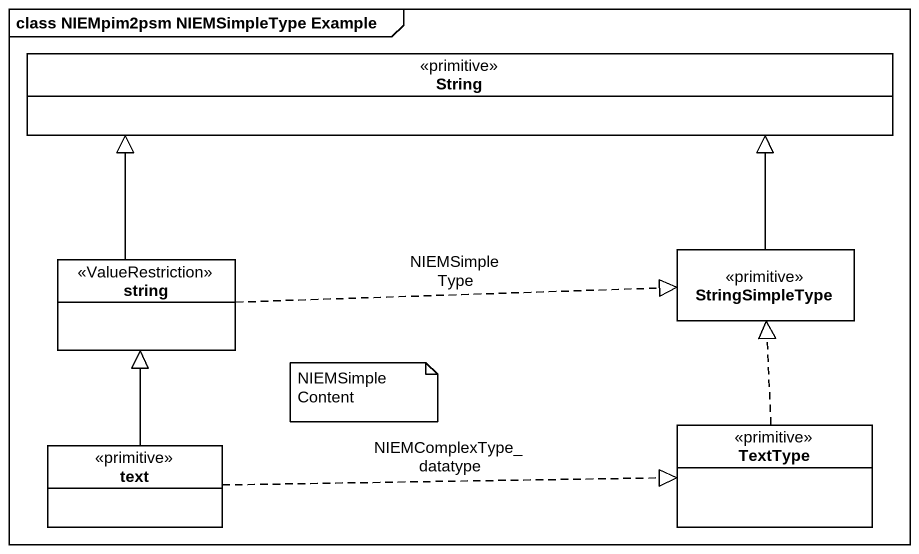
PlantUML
@startuml
mainframe class NIEMpim2psm NIEMSimpleType Example
hide circle
hide empty members
class String <<primitive>>
class string <<ValueRestriction>>
class StringSimpleType <<primitive>>
class TextType <<primitive>>
class text <<primitive>>
string -up-|> String
string .right.|> StringSimpleType : NIEMSimpleType
StringSimpleType -up-|> String
TextType .up.|> StringSimpleType
text -up-|> string
text .right.|> TextType : NIEMComplexType_datatype
note as N1
  NIEMSimpleContent
end note
@enduml
